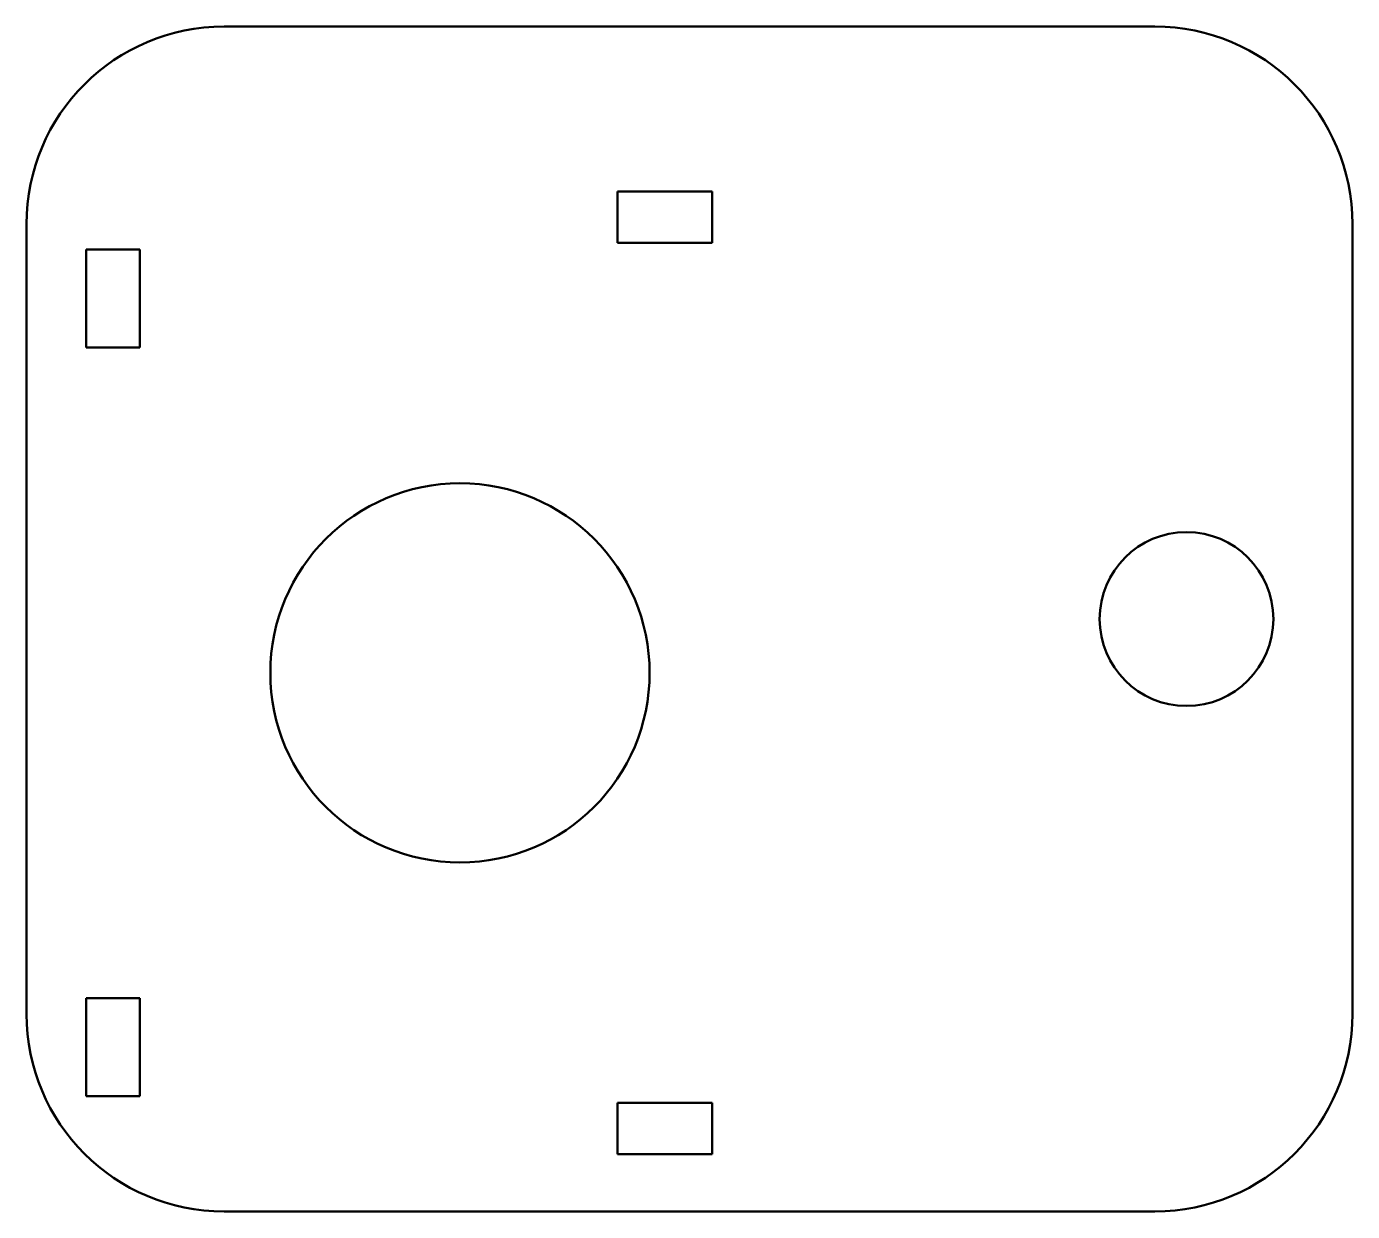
# Model space of a CAD drawing. Header units: millimetres. Extents: x 41 to 57.8, y 258.1 to 273.1.
import ezdxf

# ---------------------------------------------------------------- set-up
doc = ezdxf.new("R2010")
doc.units = ezdxf.units.MM
doc.header["$LTSCALE"] = 0.75
doc.layers.add('Visible', color=7, linetype='Continuous', lineweight=50)

msp = doc.modelspace()

# ---------------------------------------------------------------- linework, layer by layer
at = {"layer": 'Visible'}
for p, q in [((55.319, 273.09), (43.539, 273.09)), ((48.519, 270.351), (48.519, 271.001)), ((48.519, 271.001), (49.718, 271.001)), ((49.718, 271.001), (49.718, 270.351)), ((41.039, 270.59), (41.039, 260.59)), ((57.819, 260.59), (57.819, 270.59)), ((49.718, 270.351), (48.519, 270.351)), ((41.794, 269.026), (41.794, 270.268)), ((41.794, 270.268), (42.472, 270.268)), ((42.472, 270.268), (42.472, 269.026)), ((42.472, 269.026), (41.794, 269.026)), ((41.794, 259.548), (41.794, 260.791)), ((41.794, 260.791), (42.472, 260.791)), ((42.472, 260.791), (42.472, 259.548)), ((42.472, 259.548), (41.794, 259.548)), ((48.519, 258.815), (48.519, 259.465)), ((48.519, 259.465), (49.718, 259.465)), ((49.718, 259.465), (49.718, 258.815)), ((49.718, 258.815), (48.519, 258.815)), ((43.539, 258.09), (55.319, 258.09))]:
    msp.add_line(p, q, dxfattribs=at)
at = {"layer": 'Visible', "extrusion": (0, 0, -1)}
for centre, radius in [((-46.525, 264.908), 2.4), ((-55.719, 265.59), 1.1)]:
    msp.add_circle(centre, radius, dxfattribs=at)
at = {"layer": 'Visible'}
for centre, start, end in [((43.539, 270.59), 90, 180), ((55.319, 270.59), 0, 90), ((43.539, 260.59), 180, 270), ((55.319, 260.59), 270, 0)]:
    msp.add_arc(centre, 2.5, start, end, dxfattribs=at)

doc.saveas('drawing.dxf')
